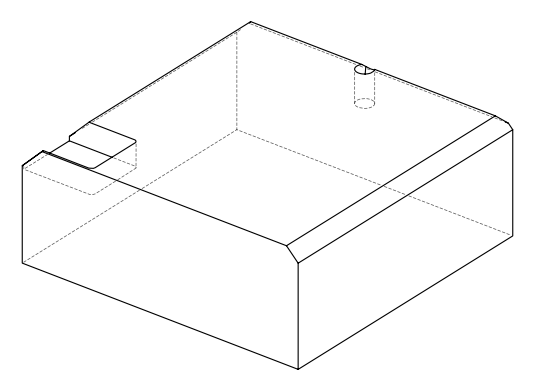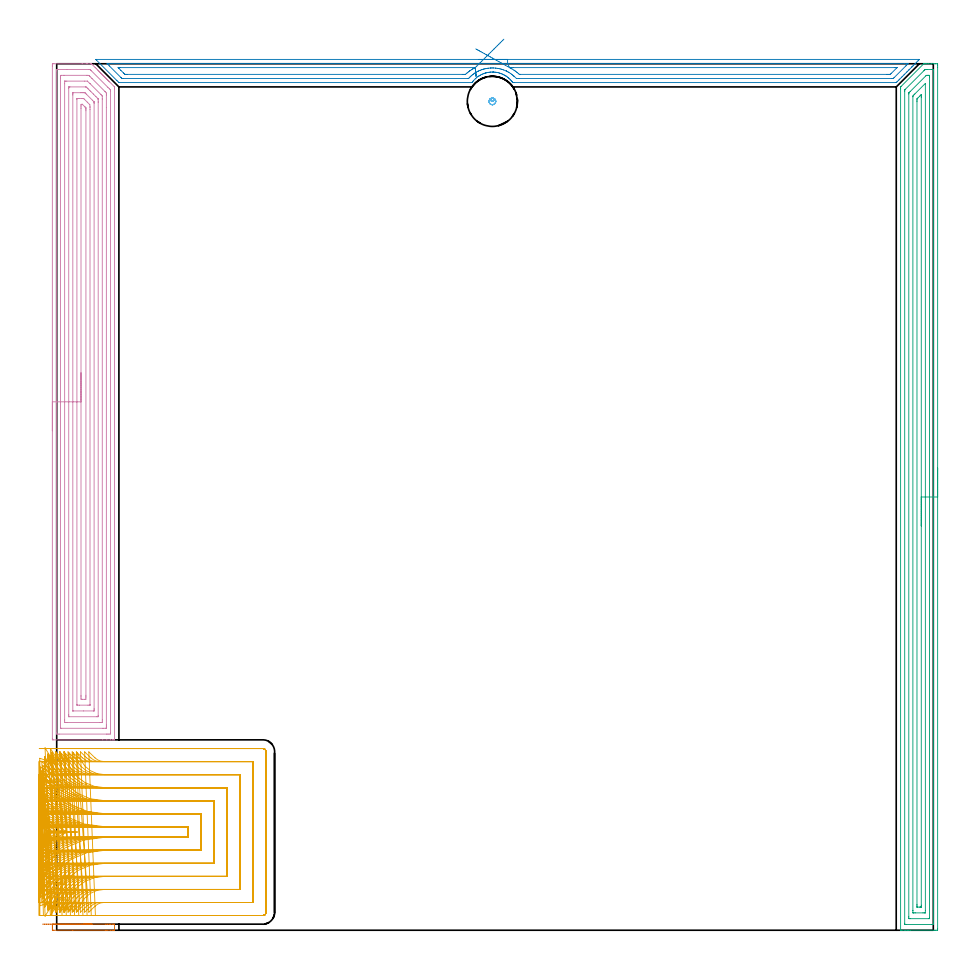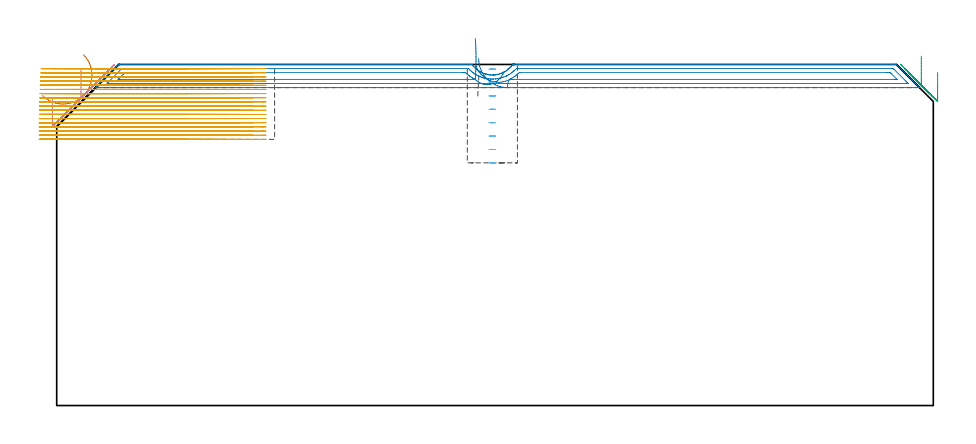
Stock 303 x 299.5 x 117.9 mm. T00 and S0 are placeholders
(PLAN: 6 operations, 2 tool changes, 89.3 min)
(1 AREA_MILL | FG_CHAMFER_SURFACE | UGT0205_001 | 0.39 min | 2343 mm3)
(2 AREA_MILL_1 | FG_CHAMFER_SURFACE_1 | UGT0205_001 | 6.95 min | 9398 mm3)
(3 AREA_MILL_2 | FG_CHAMFER_SURFACE_2 | UGT0205_001 | 12.12 min | 24244 mm3)
(4 AREA_MILL_3 | FG_CHAMFER_SURFACE_3 | UGT0205_001 | 15.19 min | 55538 mm3)
(5 MILL_SLOT | SLOT_PARTIAL_RECTANGULAR | NXT0201_008 | Follow Part, ap 1.5, ae 75% | 54.28 min | 120349 mm3)
(6 MILL_BLIND_HOLE_FROM_SOLID_MATERIAL | STEP1POCKET | UGT0201_133 | Spiral | 0.36 min | 7936 mm3)
(TOOL UGT0205_001 | Chamfer Mill 20 x 3 x 45 deg. | D20 FL50 Z2)
(TOOL NXT0201_008 | ENDMILL 6mm [2P460-0600-NA 1630] | D6 FL26 Z6)
(TOOL UGT0201_133 | Carbide End Mill 15.0 | D15 FL30 Z4)
(OP 1 AREA_MILL)
G17 G21 G94 G90
T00 M6
G54
G17 G0 G90 X-4.892 Y2.1 S1061 M3
G43 Z127.9 H0
Z107.147
G94 G1 X-4.249 Z106.558 F250.
X-3.557 Z106.027
X-2.821 Z105.558
X-2.047 Z105.155
X-1.241 Z104.821
X-0.409 Z104.559
X0.442 Z104.37
X1.307 Z104.256
X2.179 Z104.218
X3.05 Z104.256
X3.915 Z104.37
X4.767 Z104.559
X5.599 Z104.821
X6.405 Z105.155
X7.179 Z105.558
X7.915 Z106.027
X8.607 Z106.558
X9.25 Z107.147
X16.796 Z114.69
X17.37 Z115.267
X17.684 Z115.58
X18.258 Z116.154
X18.572 Z116.467
X19.199 Z117.099
X19.618 Z117.518
X19.967 Y2.093 Z117.859
X19.997 Y2.09 Z117.888
X20. Y1.942 Z117.9
Y0.155
X20.005 Y0.01 Z117.895
X19.967 Y0.008 Z117.859
X19.618 Y0. Z117.517
X19.199 Z117.099
X18.572 Z116.467
X17.37 Z115.267
X16.796 Z114.69
X5.555 Z103.452
X-0.96 Y0.001 Z96.937
X-1.18 Y0.003 Z96.717
X-1.492 Y0.008 Z96.406
X-1.494 Y0.067 Z96.403
X-1.499 Y0.604 Z96.401
X-1.5 Y1.147 Z96.4
X-1.499 Y1.496 Z96.401
X-1.494 Y2.033 Z96.403
X-1.492 Y2.092 Z96.406
X-0.96 Y2.1 Z96.937
X9.25 Z107.147
X9.839 Z107.79
X10.37 Z108.482
X10.839 Z109.218
X11.242 Z109.992
X11.576 Z110.798
X11.838 Z111.63
X12.027 Z112.482
X12.141 Z113.347
X12.179 Z114.218
X12.141 Z115.09
X12.027 Z115.955
X11.838 Z116.806
X11.576 Z117.638
X11.242 Z118.444
X10.839 Z119.218
X10.37 Z119.954
X9.839 Z120.646
X9.25 Z121.289
G0 Z127.9
M5
M2
(OP 2 AREA_MILL_1)
G17 G21 G94 G90
T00 M6
G54
G17 G0 G90 X145.85 Y301. S1061 M3
G43 Z127.9 H0
Z119.9
G94 G1 X145.888 Z119.028 F250.
X146.002 Z118.164
X146.191 Z117.312
X146.453 Z116.48
X146.787 Z115.674
X147.19 Z114.9
X147.659 Z114.164
X148.19 Z113.472
X148.779 Z112.829
X149.422 Z112.24
X150.114 Z111.708
X150.85 Z111.24
X151.624 Z110.837
X152.43 Z110.503
X153.262 Z110.241
X154.114 Z110.052
X154.978 Z109.938
X155.85 Z109.9
X297.888
X298.167 Y300.998 Z109.902
X298.183 Y300.995 Z109.904
X298.192 Y300.992 Z109.906
X298.156 Y300.956 Z109.944
X297.732 Y300.531 Z110.366
X297.238 Y300.038 Z110.862
X296.85 Y299.648 Z111.249
X296.677 Y299.477 Z111.423
X296.487 Y299.287 Z111.613
X295.967 Y298.765 Z112.132
X295.783 Y298.582 Z112.317
X295.637 Y298.437 Z112.463
X295.525 Y298.324 Z112.573
X295.485 Y298.284 Z112.614
X294.787 Y297.587 Z113.313
X294.643 Y297.441 Z113.456
X294.591 Y297.39 Z113.508
X293.936 Y296.736 Z114.164
X293.76 Y296.559 Z114.338
X293.086 Y295.886 Z115.014
X292.878 Y295.676 Z115.22
X292.236 Y295.036 Z115.864
X291.995 Y294.793 Z116.103
X291.386 Y294.186 Z116.714
X291.312 Y294.112 Z116.787
X291.112 Y293.91 Z116.986
X290.536 Y293.336 Z117.564
X290.418 Y293.217 Z117.681
X290.21 Y293.015 Z117.879
X290.196 Y293.004 Z117.889
X289.971 Y293. Z117.9
X158.085
X157.665 Z117.885
X157.536 Y293.163 Z117.732
X157.368 Y293.381 Z117.518
X157.331 Y293.426 Z117.473
X157.296 Y293.469 Z117.43
X157.191 Y293.597 Z117.3
X157.061 Y293.745 Z117.154
X156.893 Y293.919 Z116.981
X156.686 Y294.132 Z116.766
X156.297 Y294.504 Z116.392
X156.159 Y294.622 Z116.276
X155.786 Y294.912 Z115.986
X155.403 Y295.188 Z115.71
X155.33 Y295.235 Z115.663
X155.157 Y295.347 Z115.552
X155.081 Y295.394 Z115.506
X154.905 Y295.5 Z115.4
X154.572 Y295.676 Z115.222
X154.509 Y295.709 Z115.189
X154.066 Y295.916 Z114.983
X153.82 Y296.016 Z114.883
X153.616 Y296.098 Z114.799
X153.423 Y296.164 Z114.734
X153.184 Y296.246 Z114.652
X153.051 Y296.285 Z114.613
X152.723 Y296.381 Z114.514
X152.277 Y296.478 Z114.419
X151.829 Y296.556 Z114.343
X151.759 Y296.564 Z114.335
X151.383 Y296.607 Z114.29
X150.974 Y296.632 Z114.262
X150.936 Y296.633 Z114.257
X150.932 Z114.256
X150.613 Y296.639 Z114.254
X150.489 Y296.641 Z114.255
X150.038 Y296.622 Z114.272
X149.923 Y296.613 Z114.285
X149.595 Y296.583 Z114.316
X149.148 Y296.514 Z114.38
X148.63 Y296.412 Z114.486
X148.454 Y296.376 Z114.521
X148.393 Y296.359 Z114.538
X148.255 Y296.319 Z114.575
X148.023 Y296.246 Z114.65
X147.806 Y296.177 Z114.719
X147.5 Y296.065 Z114.834
X147.361 Y296.013 Z114.884
X146.994 Y295.851 Z115.048
X146.912 Y295.814 Z115.084
X146.848 Y295.783 Z115.116
X146.468 Y295.594 Z115.304
X146.294 Y295.499 Z115.399
X146.015 Y295.325 Z115.571
X145.93 Y295.273 Z115.624
X145.567 Y295.028 Z115.869
X145.047 Y294.623 Z116.277
X144.68 Y294.299 Z116.599
X144.136 Y293.733 Z117.167
X144.077 Y293.665 Z117.234
X143.911 Y293.469 Z117.427
X143.787 Y293.326 Z117.573
X143.779 Y293.316 Z117.584
X143.692 Y293.2 Z117.7
X143.547 Y293.013 Z117.88
X143.536 Y293.004 Z117.889
X143.332 Y293. Z117.9
X21.729
X21.504 Y293.004 Z117.889
X21.489 Y293.015 Z117.879
X21.369 Y293.129 Z117.768
X20.835 Y293.664 Z117.234
X13.682 Y300.819 Z110.08
X13.536 Y300.972 Z109.927
X13.514 Y300.997 Z109.902
X13.682 Y301. Z109.9
X155.85
Y299.586 Z111.314
X293.1
X293.9 Y299.585 Z111.315
X293.994 Y299.584 Z111.316
X294.304 Y299.579 Z111.321
X294.217 Y299.479 Z111.421
X293.994 Y299.247 Z111.653
X293.753 Y299.003 Z111.897
X293.516 Y298.765 Z112.135
X289.524 Y294.774 Z116.126
X289.308 Y294.565 Z116.335
X289.207 Y294.469 Z116.431
X289.144 Y294.421 Z116.479
X288.566 Y294.414 Z116.486
X159.81
X158.98 Y294.42 Z116.48
X158.909 Y294.421 Z116.479
X158.085 Y295.175 Z115.725
X158.019 Y295.235 Z115.665
X157.796 Y295.432 Z115.468
X157.573 Y295.615 Z115.285
X157.191 Y295.909 Z114.991
X156.903 Y296.117 Z114.783
X156.297 Y296.51 Z114.39
X156.005 Y296.676 Z114.224
X155.429 Y296.975 Z113.925
X155.403 Y296.987 Z113.913
X155.373 Y297. Z113.9
X154.509 Y297.357 Z113.543
X153.958 Y297.544 Z113.356
X153.615 Y297.645 Z113.255
X153.231 Y297.745 Z113.155
X152.751 Y297.853 Z113.047
X152.734 Y297.856 Z113.044
X152.721 Y297.858 Z113.042
X152.577 Y297.883 Z113.017
X151.826 Y297.984 Z112.916
X151.711 Y297.997 Z112.903
X150.932 Y298.046 Z112.854
X150.764 Y298.049 Z112.851
X150.398
X150.038 Y298.036 Z112.864
X149.89 Y298.029 Z112.871
X149.144 Y297.957 Z112.943
X149.077 Y297.949 Z112.951
X148.636 Y297.883 Z113.017
X148.25 Y297.806 Z113.094
X147.882 Y297.725 Z113.175
X147.59 Y297.652 Z113.248
X147.487 Y297.623 Z113.277
X147.356 Y297.583 Z113.317
X146.913 Y297.437 Z113.463
X146.462 Y297.27 Z113.63
X146.268 Y297.191 Z113.709
X145.828 Y297. Z113.9
X145.652 Y296.917 Z113.983
X145.618 Y296.9 Z114.
X145.567 Y296.874 Z114.026
X145.069 Y296.609 Z114.291
X144.673 Y296.37 Z114.53
X144.519 Y296.27 Z114.63
X144.294 Y296.117 Z114.783
X143.998 Y295.901 Z114.999
X143.779 Y295.734 Z115.166
X143.501 Y295.509 Z115.391
X143.188 Y295.235 Z115.665
X143.032 Y295.09 Z115.81
X142.885 Y294.946 Z115.954
X142.592 Y294.642 Z116.258
X142.391 Y294.436 Z116.464
X142.375 Y294.421 Z116.479
X142.353 Y294.419 Z116.481
X142.302 Y294.416 Z116.484
X142.199 Y294.415 Z116.485
X141.991 Y294.414 Z116.486
X23.007 Y294.415 Z116.485
X22.592 Y294.42 Z116.48
X22.545 Y294.421 Z116.479
X22.466 Y294.494 Z116.406
X22.336 Y294.618 Z116.282
X22.176 Y294.774 Z116.126
X18.185 Y298.765 Z112.135
X17.706 Y299.247 Z111.653
X17.483 Y299.479 Z111.421
X17.396 Y299.579 Z111.321
X17.706 Y299.585 Z111.315
X17.769
X155.85 Y299.586 Z111.314
X156.55 Y298.165 Z112.735
X156.606 Y298.167 Z112.733
X156.9 Y298.17 Z112.73
X157.191 Y298.171 Z112.729
X157.793 Y298.172 Z112.728
X289.524 Y298.171 Z112.729
X290.126
X290.239 Y298.169 Z112.731
X290.418 Y298.165 Z112.735
X290.449 Y298.158 Z112.742
X290.435 Y298.14 Z112.761
X290.418 Y298.118 Z112.782
X288.523 Y296.223 Z114.677
X288.416 Y296.117 Z114.783
X288.185 Y295.896 Z115.004
X288.12 Y295.835 Z115.065
X288.024 Y295.833 Z115.067
X287.735 Y295.83 Z115.07
X287.134 Y295.829 Z115.071
X286.841 Y295.828 Z115.072
X160.174 Y295.829 Z115.071
X160.024 Y295.83 Z115.07
X159.949 Y295.833 Z115.067
X159.915 Y295.835 Z115.065
X159.874 Y295.86 Z115.04
X159.58 Y296.117 Z114.783
X159.26 Y296.397 Z114.503
X158.98 Y296.623 Z114.277
X158.48 Y297. Z113.9
X158.085 Y297.269 Z113.631
X157.332 Y297.744 Z113.156
X157.191 Y297.82 Z113.08
X156.962 Y297.941 Z112.959
X156.753 Y298.053 Z112.847
X156.55 Y298.165 Z112.735
X155.849 Y298.553 Z112.389
X155.125 Y298.955 Z112.114
X154.382 Y299.366 Z111.913
X153.627 Y299.784 Z111.786
X152.865 Y300.206 Z111.735
X152.102 Y300.628 Z111.76
X151.344 Y301.048 Z111.862
X150.597 Y301.462 Z112.038
X149.866 Y301.867 Z112.288
X149.156 Y302.259 Z112.61
X148.474 Y302.637 Z113.001
X147.824 Y302.997 Z113.459
X147.212 Y303.336 Z113.98
X146.642 Y303.652 Z114.559
X146.118 Y303.942 Z115.194
X145.645 Y304.204 Z115.878
X145.225 Y304.436 Z116.607
X144.863 Y304.637 Z117.375
G0 X154.561 Y307.988 Z115.147
G1 X154.183 Y307.612 Z114.457
X153.763 Y307.195 Z113.816
X153.306 Y306.74 Z113.228
X152.814 Y306.251 Z112.699
X152.291 Y305.731 Z112.233
X151.741 Y305.185 Z111.833
X151.169 Y304.616 Z111.501
X150.578 Y304.029 Z111.242
X149.973 Y303.428 Z111.055
X149.36 Y302.818 Z110.944
X148.741 Y302.204 Z110.909
X148.123 Y301.589 Z110.95
X147.51 Y300.98 Z111.066
X146.907 Y300.38 Z111.258
X146.317 Y299.794 Z111.523
X145.746 Y299.226 Z111.859
X145.198 Y298.682 Z112.265
X144.677 Y298.164 Z112.736
X144.673 Y298.16 Z112.74
X144.488 Y298.065 Z112.835
X144.13 Y297.883 Z113.017
X143.903 Y297.761 Z113.139
X143.779 Y297.691 Z113.209
X143.348 Y297.426 Z113.474
X142.885 Y297.125 Z113.775
X142.811 Y297.073 Z113.827
X142.711 Y297. Z113.9
X142.307 Y296.688 Z114.212
X141.991 Y296.439 Z114.461
X141.816 Y296.29 Z114.61
X141.621 Y296.117 Z114.783
X141.347 Y295.87 Z115.03
X141.31 Y295.837 Z115.063
X141.242 Y295.835 Z115.065
X141.097 Y295.832 Z115.068
X140.495 Y295.829 Z115.071
X140.203
X24.257
X23.965 Y295.83 Z115.07
X23.672 Y295.834 Z115.066
X23.593 Y295.835 Z115.065
X23.543 Y295.868 Z115.032
X23.456 Y295.951 Z114.949
X23.284 Y296.117 Z114.783
X23.07 Y296.329 Z114.571
X22.176 Y297.223 Z113.677
X21.517 Y297.883 Z113.017
X21.282 Y298.121 Z112.779
X21.248 Y298.163 Z112.737
X21.249 Y298.165 Z112.735
X21.282 Y298.166 Z112.734
X21.885 Y298.171 Z112.729
X144.453
X144.673 Y298.168 Z112.732
X144.677 Y298.166 Z112.734
Y298.164 Z112.736
X144.73 Y297.576 Z113.378
X144.777 Y297.046 Z114.069
X144.819 Y296.577 Z114.804
X144.855 Y296.175 Z115.577
X144.885 Y295.84 Z116.382
X144.909 Y295.577 Z117.213
X144.926 Y295.388 Z118.065
X144.936 Y295.273 Z118.929
X144.939 Y295.233 Z119.801
X144.936 Y295.269 Z120.673
X144.926 Y295.381 Z121.538
X144.91 Y295.567 Z122.39
X144.886 Y295.827 Z123.222
X144.857 Y296.158 Z124.029
X144.821 Y296.557 Z124.804
X144.779 Y297.023 Z125.54
X144.732 Y297.55 Z126.233
X144.68 Y298.136 Z126.878
G0 Z127.9
M5
M2
(OP 3 AREA_MILL_2)
G17 G21 G94 G90
T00 M6
G54
G17 G0 G90 X304.5 Y159.75 S1061 M3
G43 Z127.9 H0
Z115.1
G94 G1 Y159.712 Z114.228 F250.
Y159.598 Z113.363
Y159.409 Z112.512
Y159.147 Z111.68
Y158.813 Z110.874
Y158.41 Z110.1
Y157.941 Z109.364
Y157.41 Z108.672
Y156.821 Z108.029
Y156.178 Z107.44
Y155.486 Z106.908
Y154.75 Z106.44
Y153.976 Z106.037
Y153.17 Z105.703
Y152.338 Z105.441
Y151.486 Z105.252
Y150.622 Z105.138
Y149.75 Z105.1
X304.499 Y0.614 Z105.101
X304.494 Y0.018 Z105.104
X304.492 Y0.007 Z105.106
X303.899 Y0.003 Z105.698
X303.286 Y0. Z106.311
X294.978 Z114.617
X294.419 Z115.178
X294.085 Z115.511
X293.527 Z116.069
X293.193 Z116.402
X292.15 Z117.45
X291.757 Y0.003 Z117.834
X291.715 Y0.006 Z117.876
X291.703 Y0.009 Z117.888
X291.7 Y0.167 Z117.9
Y290.849
X291.701 Y291.495 Z117.886
X291.837 Y291.638 Z117.761
X299.563 Y299.364 Z110.035
X299.622 Y299.425 Z109.972
X299.698 Y299.49 Z109.893
X299.769 Y299.499 Z109.822
X300.218 Y299.5 Z109.381
X300.555 Z109.045
X301.223 Z108.373
X302.448 Z107.149
X303.007 Z106.588
X303.62 Z105.976
X303.899 Y299.498 Z105.696
X304.491 Y299.493 Z105.105
X304.493 Y299.481 Z105.103
X304.499 Y298.886 Z105.101
X304.5 Y298.285 Z105.1
Y149.75
X303.086 Z106.514
Y2.321
X303.084 Y2.242 Z106.516
X303.079 Y2.084 Z106.521
X303.075 Y2.009 Z106.525
X303.056 Y2.006 Z106.544
X303.007 Y2.003 Z106.593
X302.514 Y2. Z107.086
X293.592 Z116.008
X293.193 Y2.003 Z116.407
X293.137 Y2.006 Z116.463
X293.126 Y2.009 Z116.474
X293.121 Y2.058 Z116.479
X293.117 Y2.162 Z116.483
X293.115 Y2.321 Z116.485
X293.114 Y2.4 Z116.486
X293.115 Y290.035 Z116.485
X293.116 Y290.114 Z116.484
X293.121 Y290.272 Z116.479
X293.135 Y290.473 Z116.465
X293.193 Y290.538 Z116.407
X293.347 Y290.696 Z116.253
X299.75 Y297.1 Z109.85
X300.044 Y297.387 Z109.556
X300.139 Y297.478 Z109.461
X300.33 Y297.49 Z109.27
X300.825 Y297.498 Z108.775
X302.608 Y297.5 Z106.992
X303.007 Y297.497 Z106.593
X303.063 Y297.494 Z106.537
X303.074 Y297.491 Z106.526
X303.079 Y297.442 Z106.521
X303.083 Y297.338 Z106.517
X303.086 Y297.179 Z106.514
Y297.1
Y149.75
X301.672 Z107.928
X301.671 Y4.186 Z107.929
X301.67 Y4.073 Z107.93
X301.667 Y4.019 Z107.933
X301.666 Y4.012 Z107.934
X301.646 Y4.008 Z107.954
X301.594 Y4.004 Z108.007
X301.408 Y4. Z108.192
X294.978 Z114.622
X294.792 Y4.002 Z114.808
X294.668 Y4.005 Z114.932
X294.57 Y4.01 Z115.03
X294.535 Y4.018 Z115.065
X294.534 Y4.037 Z115.066
X294.531 Y4.186 Z115.069
X294.529 Y4.635 Z115.071
Y289.063
X294.53 Y289.288 Z115.07
X294.533 Y289.399 Z115.067
X294.536 Y289.423 Z115.065
X294.546 Y289.439 Z115.054
X294.572 Y289.469 Z115.028
X294.978 Y289.878 Z114.622
X300.414 Y295.314 Z109.186
X300.578 Y295.467 Z109.022
X300.63 Y295.49 Z108.97
X300.728 Y295.495 Z108.872
X300.851 Y295.498 Z108.749
X301.037 Y295.5 Z108.563
X301.223 Z108.377
X301.408 Y295.498 Z108.192
X301.532 Y295.495 Z108.068
X301.63 Y295.49 Z107.97
X301.665 Y295.482 Z107.935
X301.666 Y295.463 Z107.934
X301.669 Y295.314 Z107.931
X301.671 Y294.865 Z107.929
X301.672 Y149.75 Z107.928
X300.257 Z109.343
Y6.865
X300.251 Y6.051 Z109.349
X300.243 Y6.01 Z109.357
X300.194 Y6.006 Z109.406
X300.086 Y6.002 Z109.514
X299.87 Y6.001 Z109.73
X299.438 Y6. Z110.162
X296.762 Z112.838
X296.317 Y6.001 Z113.283
X296.109 Y6.002 Z113.491
X296.005 Y6.006 Z113.595
X295.958 Y6.01 Z113.642
X295.95 Y6.04 Z113.65
X295.943 Y6.791 Z113.657
Y6.865
Y288.096
X295.944 Y288.17 Z113.656
X295.95 Y288.37 Z113.65
X296.071 Y288.51 Z113.529
X296.243 Y288.689 Z113.357
X296.612 Y289.063 Z112.988
X300.257 Y292.708 Z109.343
Y149.75
X298.843 Z110.757
Y8.651
X298.842 Y8.355 Z110.758
X298.838 Y8.057 Z110.762
X298.836 Y8.021 Z110.764
X298.828 Y8.01 Z110.772
X298.79 Y8.006 Z110.81
X298.709 Y8.003 Z110.891
X298.546 Y8.001 Z111.054
X298.304 Y8. Z111.296
X297.654 Y8.001 Z111.946
X297.408 Y8.004 Z112.192
X297.37 Y8.01 Z112.23
X297.364 Y8.02 Z112.236
X297.361 Y8.051 Z112.239
X297.358 Y8.651 Z112.242
X297.357 Y8.948 Z112.243
Y286.384
X297.358 Y286.68 Z112.242
X297.363 Y287.277 Z112.237
X297.364 Y287.347 Z112.236
X297.406 Y287.396 Z112.194
X297.468 Y287.464 Z112.132
X297.654 Y287.655 Z111.946
X298.358 Y288.359 Z111.242
X298.546 Y288.544 Z111.054
X298.81 Y288.799 Z110.79
X298.838 Y288.806 Z110.762
X298.84 Y288.793 Z110.76
X298.841 Y288.767 Z110.759
X298.843 Y288.17 Z110.757
Y287.873
Y149.75
Y148.878 Z110.795
Y148.013 Z110.909
Y147.162 Z111.098
Y146.33 Z111.36
Y145.524 Z111.694
Y144.75 Z112.097
Y144.014 Z112.565
Y143.322 Z113.096
Y142.679 Z113.686
Y142.09 Z114.329
Y141.558 Z115.021
Y141.09 Z115.757
Y140.687 Z116.531
Y140.353 Z117.337
Y140.091 Z118.169
Y139.902 Z119.02
Y139.788 Z119.885
Y139.75 Z120.757
G0 Z127.9
M5
M2
(OP 4 AREA_MILL_3)
G17 G21 G94 G90
T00 M6
G54
G17 G0 G90 X-1.5 Y172.65 S1061 M3
G43 Z127.9 H0
Z106.4
G94 G1 Y172.688 Z105.528 F250.
Y172.802 Z104.664
Y172.991 Z103.812
Y173.253 Z102.98
Y173.587 Z102.174
Y173.99 Z101.4
Y174.459 Z100.664
Y174.99 Z99.972
Y175.579 Z99.329
Y176.222 Z98.74
Y176.914 Z98.208
Y177.65 Z97.74
Y178.424 Z97.337
Y179.23 Z97.003
Y180.062 Z96.741
Y180.914 Z96.552
Y181.778 Z96.438
Y182.65 Z96.4
Y298.523
X-1.499 Y298.873 Z96.401
X-1.494 Y299.411 Z96.404
X-1.492 Y299.492 Z96.406
X-0.96 Y299.5 Z96.938
X8.806 Z106.701
X10.224 Z108.12
X10.582 Z108.477
X11.867 Z109.765
X11.913 Y299.499 Z109.811
X11.993 Y299.497 Z109.889
X12.028 Y299.469 Z109.926
X12.273 Y299.227 Z110.172
X13.308 Y298.192 Z111.208
X13.689 Y297.813 Z111.585
X14.178 Y297.322 Z112.078
X14.416 Y297.085 Z112.314
X14.577 Y296.926 Z112.472
X14.735 Y296.766 Z112.633
X14.863 Y296.638 Z112.761
X15.021 Y296.482 Z112.916
X15.176 Y296.325 Z113.073
X15.31 Y296.191 Z113.208
X15.465 Y296.038 Z113.36
X15.617 Y295.885 Z113.514
X15.757 Y295.744 Z113.655
X15.908 Y295.594 Z113.804
X16.057 Y295.444 Z113.955
X16.205 Y295.297 Z114.102
X16.352 Y295.15 Z114.248
X16.498 Y295.003 Z114.396
X16.652 Y294.85 Z114.549
X16.796 Y294.706 Z114.692
X16.939 Y294.562 Z114.837
X17.099 Y294.403 Z114.996
X17.24 Y294.262 Z115.136
X17.38 Y294.121 Z115.278
X17.546 Y293.956 Z115.443
X17.684 Y293.818 Z115.58
X17.821 Y293.68 Z115.718
X17.993 Y293.509 Z115.89
X18.128 Y293.374 Z116.024
X18.262 Y293.24 Z116.159
X19.904 Y291.598 Z117.8
X19.918 Y291.582 Z117.814
X19.998 Y291.495 Z117.887
X20. Y290.826 Z117.9
Y65.977
X20.004 Y65.81 Z117.895
X19.963 Y65.808 Z117.854
X19.564 Y65.8 Z117.463
X19.289 Z117.188
X18.572 Z116.467
X17.326 Z115.223
X15.908 Z113.804
X-1.225 Y65.801 Z96.672
X-1.492 Y65.81 Z96.406
X-1.499 Y66.077 Z96.399
Y66.1
X-1.5 Y182.65 Z96.4
X-0.086 Z97.814
X-0.085 Y297.098 Z97.815
X-0.072 Y297.49 Z97.828
X0.405 Y297.498 Z98.305
X3.614 Y297.5 Z101.514
X11.058 Y297.499 Z108.958
X11.469 Y297.493 Z109.369
X11.527 Y297.49 Z109.427
X11.589 Y297.449 Z109.489
X11.715 Y297.33 Z109.615
X11.965 Y297.085 Z109.865
X17.684 Y291.366 Z115.584
X18.221 Y290.826 Z116.121
X18.572 Y290.466 Z116.472
X18.585 Y289.932 Z116.485
X18.586 Y289.919 Z116.486
X18.585 Y68.202 Z116.485
X18.572 Y67.81 Z116.472
X18.095 Y67.802 Z115.995
X17.684 Y67.8 Z115.584
X17.209 Z115.109
X0.816 Z98.716
X0.339 Y67.802 Z98.239
X-0.072 Y67.81 Z97.828
X-0.085 Y68.215 Z97.815
X-0.086 Y68.229 Z97.814
Y182.65
X1.328 Z99.228
X1.329 Y294.403 Z99.229
X1.33 Y294.779 Z99.23
X1.333 Y295.297 Z99.233
X1.335 Y295.476 Z99.235
X1.509 Y295.492 Z99.409
X1.704 Y295.496 Z99.604
X2.39 Y295.5 Z100.29
X2.591 Z100.491
X10.381 Y295.499 Z108.281
X10.582 Y295.496 Z108.482
X10.783 Y295.49 Z108.683
X11.121 Y295.468 Z109.021
X11.301 Y295.297 Z109.201
X11.469 Y295.13 Z109.369
X12.198 Y294.403 Z110.098
X16.667 Y289.932 Z114.567
X16.796 Y289.799 Z114.696
X17.164 Y289.411 Z115.064
X17.168 Y289.038 Z115.068
X17.17 Y288.662 Z115.07
X17.171 Y284.386 Z115.071
Y70.897
X17.17 Y70.521 Z115.07
X17.167 Y70.003 Z115.067
X17.164 Y69.824 Z115.064
X16.991 Y69.808 Z114.891
X16.796 Y69.804 Z114.696
X16.11 Y69.8 Z114.01
X15.908 Z113.808
X1.704 Y69.801 Z99.604
X1.502 Y69.805 Z99.402
X1.368 Y69.81 Z99.268
X1.335 Y69.815 Z99.235
X1.333 Y69.833 Z99.233
X1.331 Y69.878 Z99.231
X1.329 Y70.003 Z99.229
X1.328 Y182.65 Z99.228
X2.743 Z100.643
Y292.614
X2.745 Y293.354 Z100.645
X2.748 Y293.461 Z100.648
X2.749 Y293.485 Z100.649
X2.766 Y293.49 Z100.666
X2.82 Y293.494 Z100.72
X3.04 Y293.498 Z100.94
X3.479 Y293.5 Z101.379
X9.694 Z107.594
X10.582 Y293.498 Z108.482
X10.593 Y293.497 Z108.493
X11.469 Y292.678 Z109.369
X11.536 Y292.614 Z109.436
X15.206 Y288.944 Z113.106
X15.396 Y288.749 Z113.296
X15.75 Y288.384 Z113.65
X15.754 Y288.3 Z113.654
X15.755 Y288.144 Z113.655
X15.757 Y287.403 Z113.657
Y287.25
Y72.686
X15.755 Y71.946 Z113.655
X15.752 Y71.839 Z113.652
X15.751 Y71.815 Z113.651
X15.734 Y71.81 Z113.634
X15.68 Y71.806 Z113.58
X15.46 Y71.802 Z113.36
X15.021 Y71.8 Z112.921
X3.479 Z101.379
X3.037 Y71.802 Z100.937
X2.82 Y71.805 Z100.72
X2.767 Y71.809 Z100.667
X2.749 Y71.813 Z100.649
X2.748 Y71.83 Z100.648
X2.746 Y71.902 Z100.646
X2.743 Y72.533 Z100.643
Y72.686
Y182.65
X4.157 Z102.057
Y291.038
X4.159 Y291.25 Z102.059
X4.162 Y291.391 Z102.062
X4.165 Y291.49 Z102.065
X4.2 Y291.492 Z102.1
X4.367 Y291.497 Z102.267
X4.586 Y291.5 Z102.486
X9.914 Y291.499 Z107.814
X10.08 Y291.494 Z107.98
X10.162 Y291.49 Z108.062
X10.313 Y291.353 Z108.213
X10.582 Y291.104 Z108.482
X10.871 Y290.826 Z108.771
X11.469 Y290.232 Z109.369
X11.77 Y289.932 Z109.67
X12.664 Y289.038 Z110.564
X13.557 Y288.144 Z111.457
X14.133 Y287.565 Z112.033
X14.288 Y287.404 Z112.188
X14.326 Y287.364 Z112.226
X14.336 Y287.319 Z112.236
X14.338 Y287.25 Z112.238
X14.341 Y287.04 Z112.241
X14.343 Y286.356 Z112.243
Y286.145
Y74.262
X14.341 Y74.05 Z112.241
X14.338 Y73.909 Z112.238
X14.335 Y73.81 Z112.235
X14.3 Y73.808 Z112.2
X14.133 Y73.803 Z112.033
X13.913 Y73.8 Z111.813
X4.272 Y73.801 Z102.172
X4.213 Y73.803 Z102.113
X4.181 Y73.806 Z102.081
X4.168 Y73.809 Z102.068
X4.164 Y73.84 Z102.064
X4.159 Y74.262 Z102.059
X4.158 Y74.474 Z102.058
X4.157 Y182.65 Z102.057
X5.571 Z103.471
Y288.72
X5.572 Y289.038 Z103.472
X5.575 Y289.326 Z103.475
X5.578 Y289.468 Z103.478
X5.584 Y289.49 Z103.484
X5.619 Y289.494 Z103.519
X5.686 Y289.498 Z103.586
X8.348 Y289.5 Z106.248
X8.806 Y289.499 Z106.706
X9.238 Y289.498 Z107.138
X9.694 Y289.49 Z107.594
X9.755 Y289.477 Z107.655
X9.819 Y289.419 Z107.719
X9.95 Y289.294 Z107.85
X10.213 Y289.038 Z108.113
X12.357 Y286.894 Z110.257
X12.888 Y286.356 Z110.788
X12.922 Y286.315 Z110.822
X12.924 Y286.284 Z110.824
X12.927 Y286.212 Z110.827
X12.928 Y286.069 Z110.828
X12.929 Y285.781 Z110.829
Y76.58
X12.928 Y76.262 Z110.828
X12.925 Y75.974 Z110.825
X12.922 Y75.832 Z110.822
X12.916 Y75.81 Z110.816
X12.881 Y75.806 Z110.781
X12.814 Y75.802 Z110.714
X9.264 Y75.8 Z107.164
X5.712 Y75.802 Z103.612
X5.588 Y75.808 Z103.488
X5.578 Y75.81 Z103.478
X5.576 Y75.822 Z103.476
X5.573 Y75.861 Z103.473
X5.572 Y75.943 Z103.472
X5.571 Y182.65 Z103.471
X6.985 Z104.885
Y287.296
X6.986 Y287.341 Z104.886
X6.989 Y287.432 Z104.889
X6.992 Y287.486 Z104.892
X7.001 Y287.49 Z104.901
X7.03 Y287.493 Z104.93
X7.671 Y287.5 Z105.571
X8.806 Y287.498 Z106.706
X9.054 Y287.494 Z106.954
X9.219 Y287.49 Z107.119
X9.315 Y287.475 Z107.215
X9.362 Y287.431 Z107.262
X9.551 Y287.25 Z107.451
X10.582 Y286.221 Z108.482
X11.335 Y285.462 Z109.235
X11.469 Y285.321 Z109.369
X11.511 Y284.568 Z109.411
X11.513 Y284.525 Z109.413
X11.515 Y283.674 Z109.415
X11.514 Y78.004 Z109.414
Y77.959
X11.511 Y77.868 Z109.411
X11.508 Y77.814 Z109.408
X11.498 Y77.81 Z109.398
X11.469 Y77.807 Z109.369
X10.829 Y77.8 Z108.729
X7.918 Z105.818
X7.276 Y77.802 Z105.176
X7.03 Y77.808 Z104.93
X7.001 Y77.81 Z104.901
X6.992 Y77.914 Z104.892
X6.987 Y78.004 Z104.887
X6.986 Y78.05 Z104.886
X6.985 Y182.65 Z104.885
X8.4 Z106.3
Y284.084
Y284.568
X8.402 Y284.975 Z106.302
X8.407 Y285.462 Z106.307
X8.772 Y285.496 Z106.672
X8.806 Y285.495 Z106.706
X8.841 Y285.49 Z106.741
X8.881 Y285.462 Z106.781
X9.694 Y284.659 Z107.594
X9.785 Y284.568 Z107.685
X9.877 Y284.473 Z107.777
X10.062 Y284.279 Z107.962
X10.094 Y284.231 Z107.994
X10.096 Y284.209 Z107.996
X10.099 Y284.161 Z107.999
X10.1 Y283.674 Z108.
Y283.265
Y81.216
X10.099 Y80.732 Z107.999
X10.098 Y80.325 Z107.998
X10.093 Y79.838 Z107.993
X9.729 Y79.802 Z107.629
X9.694 Y79.801 Z107.594
X8.842 Z106.742
X8.806 Y79.804 Z106.706
X8.407 Y79.838 Z106.307
X8.403 Y80.244 Z106.303
X8.401 Y80.732 Z106.301
X8.4 Y81.141 Z106.3
Y182.65
Y183.522 Z106.338
Y184.387 Z106.451
Y185.238 Z106.64
Y186.07 Z106.903
Y186.876 Z107.236
Y187.65 Z107.639
Y188.386 Z108.108
Y189.078 Z108.639
Y189.721 Z109.228
Y190.31 Z109.872
Y190.842 Z110.564
Y191.31 Z111.3
Y191.713 Z112.073
Y192.047 Z112.879
Y192.309 Z113.711
Y192.498 Z114.563
Y192.612 Z115.428
Y192.65 Z116.3
G0 Z127.9
M5
M2
(OP 5 MILL_SLOT)
G17 G21 G94 G90
T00 M6
G54
G17 G0 G90 X-5.365 Y28.085 S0 M3
G43 Z127.9 H1
Z116.461
G94 G1 X-3. Y29.931 F250.
G2 X3.739 Y33.951 R31.5 F500.
G1 X7.197
X3.739
G2 X-3. Y37.973 R31.5
G1 X-5.364 Y39.82 F250.
X-5.089 Y21.743
X-3. Y23.897
G2 X16.382 Y32.1 R27. F500.
G1 X45.3
Y35.8
X16.388
G2 X-3. Y44.009 R27.
G1 X-5.088 Y46.163 F250.
X-4.524 Y13.942
X-3. Y16.527
G2 X16.382 Y27.6 R22.5 F500.
G1 X49.8
Y40.3
X16.388
G2 X-3. Y51.382 R22.5
G1 X-4.522 Y53.967 F250.
X-1.82 Y6.399 F500.
X-1.117 Y9.316 F250.
G2 X16.382 Y23.1 R18. F500.
G1 X54.3
Y44.8
X16.388
G2 X-1.112 Y58.587 R18.
G1 X-1.814 Y61.504 F250.
X2.6 Y6.235 F500.
X3.489 Y9.1 F250.
G2 X16.382 Y18.6 R13.5 F500.
G1 X58.8
Y49.3
X16.388
G2 X3.494 Y58.801 R13.5
G1 X2.605 Y61.666 F250.
X6.987 Y6.413 F500.
X8.32 Y9.1 F250.
G2 X16.382 Y14.1 R9. F500.
G1 X63.3
Y53.8
X16.388
G2 X8.325 Y58.8 R9.
G1 X6.992 Y61.488 F250.
X11.094 Y6.233 F500.
X13.244 Y8.325 F250.
G2 X16.382 Y9.6 R4.5 F500.
G1 X67.8
Y58.3
X16.388
G2 X13.253 Y59.571 R4.5
G1 X11.101 Y61.661 F250.
X13.382 Y5.1 F500.
X16.382 F250.
X71.3 F500.
G3 X72.3 Y6.1 R1.
G1 Y61.8
G3 X71.3 Y62.8 R1.
G1 X16.388
X13.388 F250.
G0 Z127.9
X-5.465 Y29.278
Z115.022
G1 X-3. Y30.987
G2 X2.302 Y33.95 R31.5 F500.
G1 X5.76
X2.302
G2 X-3. Y36.914 R31.5
G1 X-5.465 Y38.623 F250.
X-5.241 Y23.277
X-3. Y25.271
G2 X14.947 Y32.1 R27. F500.
G1 X45.3
Y35.8
X14.949
G2 X-3. Y42.63 R27.
G1 X-5.241 Y44.624 F250.
X-4.809 Y16.277
X-3. Y18.67
G2 X14.947 Y27.6 R22.5 F500.
G1 X49.8
Y40.3
X14.949
G2 X-3. Y49.232 R22.5
G1 X-4.809 Y51.625 F250.
X-3.166 Y7.317
X-2.317 Y10.194
G2 X14.947 Y23.1 R18. F500.
G1 X54.3
Y44.8
X14.949
G2 X-2.316 Y57.708 R18.
G1 X-3.165 Y60.585 F250.
X1.165 Y6.235 F500.
X2.054 Y9.1 F250.
G2 X14.947 Y18.6 R13.5 F500.
G1 X58.8
Y49.3
X14.949
G2 X2.055 Y58.801 R13.5
G1 X1.166 Y61.666 F250.
X5.552 Y6.413 F500.
X6.885 Y9.1 F250.
G2 X14.947 Y14.1 R9. F500.
G1 X63.3
Y53.8
X14.949
G2 X6.886 Y58.8 R9.
G1 X5.553 Y61.488 F250.
X9.661 Y6.24 F500.
X11.814 Y8.33 F250.
G2 X14.947 Y9.6 R4.5 F500.
G1 X67.8
Y58.3
X14.949
G2 X11.815 Y59.571 R4.5
G1 X9.662 Y61.66 F250.
X11.947 Y5.1 F500.
X14.947 F250.
X71.3 F500.
G3 X72.3 Y6.1 R1.
G1 Y61.8
G3 X71.3 Y62.8 R1.
G1 X14.949
X11.949 F250.
G0 Z127.9
X-5.555 Y30.355
Z113.583
G1 X-3. Y31.928
G2 X0.863 Y33.95 R31.5 F500.
G1 X4.321
X0.863
G2 X-3. Y35.973 R31.5
G1 X-5.555 Y37.546 F250.
X-5.374 Y24.631
X-3. Y26.465
G2 X13.508 Y32.1 R27. F500.
G1 X45.3
Y35.8
X13.51
G2 X-3. Y41.436 R27.
G1 X-5.374 Y43.27 F250.
X-5.038 Y18.187
X-3. Y20.388
G2 X13.508 Y27.6 R22.5 F500.
G1 X49.8
Y40.3
X13.51
G2 X-3. Y47.513 R22.5
G1 X-5.038 Y49.715 F250.
X-4.196 Y9.523
X-3. Y12.275
G2 X13.508 Y23.1 R18. F500.
G1 X54.3
Y44.8
X13.51
G2 X-3. Y55.629 R18.
G1 X-4.195 Y58.38 F250.
X-0.274 Y6.235 F500.
X0.614 Y9.1 F250.
G2 X13.508 Y18.6 R13.5 F500.
G1 X58.8
Y49.3
X13.51
G2 X0.616 Y58.801 R13.5
G1 X-0.273 Y61.666 F250.
X4.113 Y6.413 F500.
X5.446 Y9.1 F250.
G2 X13.508 Y14.1 R9. F500.
G1 X63.3
Y53.8
X13.51
G2 X5.447 Y58.8 R9.
G1 X4.114 Y61.488 F250.
X8.221 Y6.24 F500.
X10.374 Y8.329 F250.
G2 X13.508 Y9.6 R4.5 F500.
G1 X67.8
Y58.3
X13.51
G2 X10.376 Y59.571 R4.5
G1 X8.223 Y61.66 F250.
X10.508 Y5.1 F500.
X13.508 F250.
X71.3 F500.
G3 X72.3 Y6.1 R1.
G1 Y61.8
G3 X71.3 Y62.8 R1.
G1 X13.51
X10.51 F250.
G0 Z127.9
X-5.634 Y31.326
Z112.144
G1 X-3. Y32.761
G2 X-0.576 Y33.95 R31.5 F500.
G1 X2.882
X-0.576
G2 X-3. Y35.139 R31.5
G1 X-5.634 Y36.574 F250.
X-5.489 Y25.829
X-3. Y27.503
G2 X12.07 Y32.1 R27. F500.
G1 X45.3
Y35.8
X12.071
G2 X-3. Y40.397 R27.
G1 X-5.489 Y42.072 F250.
X-5.228 Y19.799
X-3. Y21.808
G2 X12.07 Y27.6 R22.5 F500.
G1 X49.8
Y40.3
X12.071
G2 X-3. Y46.093 R22.5
G1 X-5.228 Y48.102 F250.
X-4.641 Y12.432
X-3. Y14.944
G2 X12.07 Y23.1 R18. F500.
G1 X54.3
Y44.8
X12.071
G2 X-3. Y52.958 R18.
G1 X-4.64 Y55.469 F250.
X-1.703 Y6.348 F500.
X-0.791 Y9.206 F250.
G2 X12.07 Y18.6 R13.5 F500.
G1 X58.8
Y49.3
X12.071
G2 X-0.79 Y58.695 R13.5
G1 X-1.702 Y61.553 F250.
X2.674 Y6.413 F500.
X4.008 Y9.1 F250.
G2 X12.07 Y14.1 R9. F500.
G1 X63.3
Y53.8
X12.071
G2 X4.008 Y58.801 R9.
G1 X2.675 Y61.488 F250.
X6.782 Y6.238 F500.
X8.934 Y8.328 F250.
G2 X12.07 Y9.6 R4.5 F500.
G1 X67.8
Y58.3
X12.071
G2 X8.937 Y59.571 R4.5
G1 X6.784 Y61.66 F250.
X9.07 Y5.1 F500.
X12.07 F250.
X71.3 F500.
G3 X72.3 Y6.1 R1.
G1 Y61.8
G3 X71.3 Y62.8 R1.
G1 X12.071
X9.071 F250.
G0 Z127.9
X-5.705 Y32.2
Z110.705
G1 X-3. Y33.498
G2 X-2.015 Y33.95 R31.5 F500.
G1 X1.443
X-2.015
G2 X-3. Y34.402 R31.5
G1 X-5.705 Y35.701 F250.
X-5.59 Y26.893
X-3. Y28.407
G2 X10.63 Y32.1 R27. F500.
G1 X45.3
Y35.8
X10.632
G2 X-3. Y39.494 R27.
G1 X-5.59 Y41.008 F250.
X-5.387 Y21.184
X-3. Y23.002
G2 X10.63 Y27.6 R22.5 F500.
G1 X49.8
Y40.3
X10.632
G2 X-3. Y44.9 R22.5
G1 X-5.387 Y46.717 F250.
X-4.959 Y14.585
X-3. Y16.857
G2 X10.63 Y23.1 R18. F500.
G1 X54.3
Y44.8
X10.632
G2 X-3. Y51.045 R18.
G1 X-4.959 Y53.317 F250.
X-3.06 Y7.058 F500.
X-2.001 Y9.865 F250.
G2 X10.63 Y18.6 R13.5 F500.
G1 X58.8
Y49.3
X10.632
G2 X-2. Y58.037 R13.5
G1 X-3.059 Y60.844 F250.
X1.234 Y6.413 F500.
X2.568 Y9.1 F250.
G2 X10.63 Y14.1 R9. F500.
G1 X63.3
Y53.8
X10.632
G2 X2.569 Y58.801 R9.
G1 X1.236 Y61.488 F250.
X5.343 Y6.238 F500.
X7.495 Y8.328 F250.
G2 X10.63 Y9.6 R4.5 F500.
G1 X67.8
Y58.3
X10.632
G2 X7.498 Y59.571 R4.5
G1 X5.345 Y61.66 F250.
X7.63 Y5.1 F500.
X10.63 F250.
X71.3 F500.
G3 X72.3 Y6.1 R1.
G1 Y61.8
G3 X71.3 Y62.8 R1.
G1 X10.632
X7.632 F250.
G0 Z127.9
X-5.677 Y27.836
Z109.267
G1 X-3. Y29.191
G2 X0.479 Y30.656 R27. F500.
G1 X0.004 Y33.95
X0.479 Y30.656
G2 X9.191 Y32.1 R27.
G1 X45.3
Y35.8
X9.192
G2 X-3. Y38.71 R27.
G1 X-5.677 Y40.064 F250.
X-5.521 Y22.385
X-3. Y24.011
G2 X9.191 Y27.6 R22.5 F500.
G1 X49.8
Y40.3
X9.192
G2 X-3. Y43.89 R22.5
G1 X-5.521 Y45.515 F250.
X-5.207 Y16.311
X-3. Y18.343
G2 X9.191 Y23.1 R18. F500.
G1 X54.3
Y44.8
X9.192
G2 X-3. Y49.558 R18.
G1 X-5.207 Y51.59 F250.
X-4.211 Y8.51
X-2.858 Y11.188
G2 X9.191 Y18.6 R13.5 F500.
G1 X58.8
Y49.3
X9.192
G2 X-2.858 Y56.714 R13.5
G1 X-4.21 Y59.391 F250.
X-0.204 Y6.413 F500.
X1.129 Y9.1 F250.
G2 X9.191 Y14.1 R9. F500.
G1 X63.3
Y53.8
X9.192
G2 X1.13 Y58.801 R9.
G1 X-0.203 Y61.488 F250.
X3.903 Y6.232 F500.
X6.052 Y8.324 F250.
G2 X9.191 Y9.6 R4.5 F500.
G1 X67.8
Y58.3
X9.192
G2 X6.058 Y59.571 R4.5
G1 X3.906 Y61.66 F250.
X6.191 Y5.1 F500.
X9.191 F250.
X71.3 F500.
G3 X72.3 Y6.1 R1.
G1 Y61.8
G3 X71.3 Y62.8 R1.
G1 X9.192
X6.192 F250.
G0 Z127.9
X-5.752 Y28.672
Z107.828
G1 X-3. Y29.866
G2 X7.753 Y32.1 R27. F500.
G1 X45.3
Y35.8
X7.754
G2 X-3. Y38.034 R27.
G1 X-5.752 Y39.229 F250.
X-5.635 Y23.43
X-3. Y24.864
G2 X7.753 Y27.6 R22.5 F500.
G1 X49.8
Y40.3
X7.754
G2 X-3. Y43.036 R22.5
G1 X-5.635 Y44.47 F250.
X-5.406 Y17.743
X-3. Y19.535
G2 X7.753 Y23.1 R18. F500.
G1 X54.3
Y44.8
X7.754
G2 X-3. Y48.365 R18.
G1 X-5.406 Y50.158 F250.
X-4.814 Y10.873
X-3. Y13.262
G2 X7.753 Y18.6 R13.5 F500.
G1 X58.8
Y49.3
X7.754
G2 X-3. Y54.638 R13.5
G1 X-4.814 Y57.028 F250.
X-1.64 Y6.43 F500.
X-0.302 Y9.115 F250.
G2 X7.753 Y14.1 R9. F500.
G1 X63.3
Y53.8
X7.754
G2 X-0.301 Y58.786 R9.
G1 X-1.64 Y61.471 F250.
X2.466 Y6.239 F500.
X4.618 Y8.329 F250.
G2 X7.753 Y9.6 R4.5 F500.
G1 X67.8
Y58.3
X7.754
G2 X4.619 Y59.571 R4.5
G1 X2.467 Y61.66 F250.
X4.753 Y5.1 F500.
X7.753 F250.
X71.3 F500.
G3 X72.3 Y6.1 R1.
G1 Y61.8
G3 X71.3 Y62.8 R1.
G1 X7.754
X4.754 F250.
G0 Z127.9
X-5.816 Y29.408
Z106.389
G1 X-3. Y30.443
G2 X6.314 Y32.1 R27. F500.
G1 X45.3
Y35.8
X6.314
G2 X-3. Y37.457 R27.
G1 X-5.816 Y38.492 F250.
X-5.731 Y24.34
X-3. Y25.582
G2 X6.314 Y27.6 R22.5 F500.
G1 X49.8
Y40.3
X6.314
G2 X-3. Y42.318 R22.5
G1 X-5.731 Y43.56 F250.
X-5.567 Y18.951
X-3. Y20.503
G2 X6.314 Y23.1 R18. F500.
G1 X54.3
Y44.8
X6.314
G2 X-3. Y47.397 R18.
G1 X-5.567 Y48.95 F250.
X-5.172 Y12.803
X-3. Y14.873
G2 X6.314 Y18.6 R13.5 F500.
G1 X58.8
Y49.3
X6.314
G2 X-3. Y53.028 R13.5
G1 X-5.172 Y55.098 F250.
X-3. Y6.904 F500.
X-1.527 Y9.518 F250.
G2 X6.314 Y14.1 R9. F500.
G1 X63.3
Y53.8
X6.314
G2 X-1.527 Y58.383 R9.
G1 X-3. Y60.997 F250.
X1.026 Y6.237 F500.
X3.178 Y8.328 F250.
G2 X6.314 Y9.6 R4.5 F500.
G1 X67.8
Y58.3
X6.314
G2 X3.179 Y59.572 R4.5
G1 X1.027 Y61.662 F250.
X3.314 Y5.1 F500.
X6.314 F250.
X71.3 F500.
G3 X72.3 Y6.1 R1.
G1 Y61.8
G3 X71.3 Y62.8 R1.
G1 X6.314
X3.314 F250.
G0 Z127.9
X-5.87 Y30.058
Z104.95
G1 X-3. Y30.931
G2 X4.857 Y32.1 R27. F500.
G1 X45.3
Y35.8
X4.861
G2 X-3. Y36.97 R27.
G1 X-5.87 Y37.843 F250.
X-5.811 Y25.136
X-3. Y26.183
G2 X4.857 Y27.6 R22.5 F500.
G1 X49.8
Y40.3
X4.861
G2 X-3. Y41.718 R22.5
G1 X-5.811 Y42.766 F250.
X-5.699 Y19.985
X-3. Y21.294
G2 X4.857 Y23.1 R18. F500.
G1 X54.3
Y44.8
X4.861
G2 X-3. Y46.607 R18.
G1 X-5.699 Y47.917 F250.
X-5.44 Y14.332
X-3. Y16.078
G2 X4.857 Y18.6 R13.5 F500.
G1 X58.8
Y49.3
X4.861
G2 X-3. Y51.825 R13.5
G1 X-5.439 Y53.571 F250.
X-4.219 Y7.861
X-2.483 Y10.307
G2 X4.857 Y14.1 R9. F500.
G1 X63.3
Y53.8
X4.861
G2 X-2.479 Y57.592 R9.
G1 X-4.215 Y60.038 F250.
X-0.444 Y6.169 F500.
X1.68 Y8.287 F250.
G2 X4.857 Y9.6 R4.5 F500.
G1 X67.8
Y58.3
X4.861
G2 X1.682 Y59.615 R4.5
G1 X-0.442 Y61.734 F250.
X1.857 Y5.1 F500.
X4.857 F250.
X71.3 F500.
G3 X72.3 Y6.1 R1.
G1 Y61.8
G3 X71.3 Y62.8 R1.
G1 X4.861
X1.861 F250.
G0 Z127.9
X-5.919 Y30.677
Z103.511
G1 X-3. Y31.37
G2 X3.235 Y32.1 R27. F500.
G1 X45.3
Y35.8
X3.231
G2 X-3. Y36.529 R27.
G1 X-5.919 Y37.221 F250.
X-5.883 Y25.887
X-3. Y26.719
G2 X3.235 Y27.6 R22.5 F500.
G1 X49.8
Y40.3
X3.231
G2 X-3. Y41.18 R22.5
G1 X-5.883 Y42.011 F250.
X-5.814 Y20.946
X-3. Y21.986
G2 X3.235 Y23.1 R18. F500.
G1 X54.3
Y44.8
X3.231
G2 X-3. Y45.913 R18.
G1 X-5.815 Y46.952 F250.
X-5.661 Y15.688
X-3. Y17.074
G2 X3.235 Y18.6 R13.5 F500.
G1 X58.8
Y49.3
X3.231
G2 X-3. Y50.824 R13.5
G1 X-5.661 Y52.209 F250.
X-5.163 Y9.512
X-3. Y11.59
G2 X3.235 Y14.1 R9. F500.
G1 X63.3
Y53.8
X3.231
G2 X-3. Y56.306 R9.
G1 X-5.165 Y58.383 F250.
X-2.173 Y5.131 F500.
X-0.495 Y7.617 F250.
G2 X3.235 Y9.6 R4.5 F500.
G1 X67.8
Y58.3
X3.231
G2 X-0.502 Y60.288 R4.5
G1 X-2.177 Y62.777 F250.
X0.235 Y5.1 F500.
X3.235 F250.
X71.3 F500.
G3 X72.3 Y6.1 R1.
G1 Y61.8
G3 X71.3 Y62.8 R1.
G1 X3.231
X0.231 F250.
G0 Z127.9
X-5.96 Y31.253
Z102.072
G1 X-3. Y31.741
G2 X1.389 Y32.1 R27. F500.
G1 X45.3
Y35.8
X1.378
G2 X-3. Y36.157 R27.
G1 X-5.96 Y36.644 F250.
X-5.942 Y26.583
X-3. Y27.168
G2 X1.389 Y27.6 R22.5 F500.
G1 X49.8
Y40.3
X1.378
G2 X-3. Y40.73 R22.5
G1 X-5.943 Y41.314 F250.
X-5.909 Y21.825
X-3. Y22.557
G2 X1.389 Y23.1 R18. F500.
G1 X54.3
Y44.8
X1.378
G2 X-3. Y45.34 R18.
G1 X-5.91 Y46.07 F250.
X-5.837 Y16.891
X-3. Y17.867
G2 X1.389 Y18.6 R13.5 F500.
G1 X58.8
Y49.3
X1.378
G2 X-3. Y50.03 R13.5
G1 X-5.838 Y51.002 F250.
X-5.619 Y11.494
X-3. Y12.957
G2 X1.389 Y14.1 R9. F500.
G1 X63.3
Y53.8
X1.378
G2 X-3. Y54.937 R9.
G1 X-5.621 Y56.396 F250.
X-4.013 Y4.845
X-2.469 Y7.417
G2 X1.389 Y9.6 R4.5 F500.
G1 X67.8
Y58.3
X1.378
G2 X-2.481 Y60.485 R4.5
G1 X-4.024 Y63.057 F250.
X-1.611 Y5.1 F500.
X1.389 F250.
X71.3 F500.
G3 X72.3 Y6.1 R1.
G1 Y61.8
G3 X71.3 Y62.8 R1.
G1 X1.378
X-1.622 F250.
G0 Z127.9
X-5.996 Y31.908
Z100.633
G1 X-3. Y32.064
G2 X-1.598 Y32.1 R27. F500.
G1 X45.3
Y35.8
X-1.619
G2 X-3. Y35.835 R27.
G1 X-5.996 Y35.989 F250.
X-5.994 Y27.369
X-3. Y27.556
G2 X-1.598 Y27.6 R22.5 F500.
G1 X49.8
Y40.3
X-1.619
G2 X-3. Y40.342 R22.5
G1 X-5.994 Y40.526 F250.
X-5.991 Y22.812
X-3. Y23.045
G2 X-1.598 Y23.1 R18. F500.
G1 X54.3
Y44.8
X-1.619
G2 X-3. Y44.853 R18.
G1 X-5.991 Y45.083 F250.
X-5.984 Y18.215
X-3. Y18.527
G2 X-1.598 Y18.6 R13.5 F500.
G1 X58.8
Y49.3
X-1.619
G2 X-3. Y49.371 R13.5
G1 X-5.984 Y49.678 F250.
X-5.963 Y13.523
X-3. Y13.99
G2 X-1.598 Y14.1 R9. F500.
G1 X63.3
Y53.8
X-1.619
G2 X-3. Y53.907 R9.
G1 X-5.964 Y54.367 F250.
X-5.851 Y8.441
X-3. Y9.376
G2 X-1.598 Y9.6 R4.5 F500.
G1 X67.8
Y58.3
X-1.619
G2 X-3. Y58.517 R4.5
G1 X-5.855 Y59.437 F250.
X-4.598 Y5.1
X-1.598
X71.3 F500.
G3 X72.3 Y6.1 R1.
G1 Y61.8
G3 X71.3 Y62.8 R1.
G1 X-1.619
X-4.619 F250.
G0 X-6. Y32.08 Z99.194
G1 X-3. Y32.099
X-2.823 Y32.1 F500.
X45.3
Y35.8
X-2.815
X-3. Y35.801
X-6. Y35.821 F250.
Y27.576
X-3. Y27.599
X-2.823 Y27.6 F500.
X49.8
Y40.3
X-2.815
X-3. Y40.301
X-6. Y40.325 F250.
Y23.07
X-3. Y23.099
X-2.823 Y23.1 F500.
X54.3
Y44.8
X-2.815
X-3. Y44.801
X-6. Y44.832 F250.
Y18.559
X-3. Y18.599
X-2.823 Y18.6 F500.
X58.8
Y49.3
X-2.815
X-3. Y49.301
X-6. Y49.342 F250.
X-5.999 Y14.039
X-3. Y14.098
X-2.823 Y14.1 F500.
X63.3
Y53.8
X-2.815
X-3. Y53.802
X-5.999 Y53.864 F250.
X-5.998 Y9.478
X-3. Y9.597
X-2.823 Y9.6 F500.
X67.8
Y58.3
X-2.815
X-3. Y58.304
X-5.997 Y58.427 F250.
X-5.823 Y5.1
X-2.823
X71.3 F500.
G3 X72.3 Y6.1 R1.
G1 Y61.8
G3 X71.3 Y62.8 R1.
G1 X-2.815
X-5.815 F250.
G0 X-6. Y32.1 Z97.756
G1 X-3.
X45.3 F500.
Y35.8
X-3.
X-6. F250.
Y27.6
X-3.
X49.8 F500.
Y40.3
X-3.
X-6. F250.
Y23.1
X-3.
X54.3 F500.
Y44.8
X-3.
X-6. F250.
Y18.6
X-3.
X58.8 F500.
Y49.3
X-3.
X-6. F250.
Y14.1
X-3.
X63.3 F500.
Y53.8
X-3.
X-6. F250.
Y9.6
X-3.
X67.8 F500.
Y58.3
X-3.
X-6. F250.
Y5.1
X-3.
X71.3 F500.
G3 X72.3 Y6.1 R1.
G1 Y61.8
G3 X71.3 Y62.8 R1.
G1 X-3.
X-6. F250.
G0 Y32.1 Z96.317
G1 X-3.
X45.3 F500.
Y35.8
X-3.
X-6. F250.
Y27.6
X-3.
X49.8 F500.
Y40.3
X-3.
X-6. F250.
Y23.1
X-3.
X54.3 F500.
Y44.8
X-3.
X-6. F250.
Y18.6
X-3.
X58.8 F500.
Y49.3
X-3.
X-6. F250.
Y14.1
X-3.
X63.3 F500.
Y53.8
X-3.
X-6. F250.
Y9.6
X-3.
X67.8 F500.
Y58.3
X-3.
X-6. F250.
Y5.1
X-3.
X71.3 F500.
G3 X72.3 Y6.1 R1.
G1 Y61.8
G3 X71.3 Y62.8 R1.
G1 X-3.
X-6. F250.
G0 Y32.1 Z94.878
G1 X-3.
X45.3 F500.
Y35.8
X-3.
X-6. F250.
Y27.6
X-3.
X49.8 F500.
Y40.3
X-3.
X-6. F250.
Y23.1
X-3.
X54.3 F500.
Y44.8
X-3.
X-6. F250.
Y18.6
X-3.
X58.8 F500.
Y49.3
X-3.
X-6. F250.
Y14.1
X-3.
X63.3 F500.
Y53.8
X-3.
X-6. F250.
Y9.6
X-3.
X67.8 F500.
Y58.3
X-3.
X-6. F250.
Y5.1
X-3.
X71.3 F500.
G3 X72.3 Y6.1 R1.
G1 Y61.8
G3 X71.3 Y62.8 R1.
G1 X-3.
X-6. F250.
G0 Y32.1 Z93.439
G1 X-3.
X45.3 F500.
Y35.8
X-3.
X-6. F250.
Y27.6
X-3.
X49.8 F500.
Y40.3
X-3.
X-6. F250.
Y23.1
X-3.
X54.3 F500.
Y44.8
X-3.
X-6. F250.
Y18.6
X-3.
X58.8 F500.
Y49.3
X-3.
X-6. F250.
Y14.1
X-3.
X63.3 F500.
Y53.8
X-3.
X-6. F250.
Y9.6
X-3.
X67.8 F500.
Y58.3
X-3.
X-6. F250.
Y5.1
X-3.
X71.3 F500.
G3 X72.3 Y6.1 R1.
G1 Y61.8
G3 X71.3 Y62.8 R1.
G1 X-3.
X-6. F250.
G0 Y32.1 Z92.
G1 X-3.
X45.3 F500.
Y35.8
X-3.
X-6. F250.
Y27.6
X-3.
X49.8 F500.
Y40.3
X-3.
X-6. F250.
Y23.1
X-3.
X54.3 F500.
Y44.8
X-3.
X-6. F250.
Y18.6
X-3.
X58.8 F500.
Y49.3
X-3.
X-6. F250.
Y14.1
X-3.
X63.3 F500.
Y53.8
X-3.
X-6. F250.
Y9.6
X-3.
X67.8 F500.
Y58.3
X-3.
X-6. F250.
Y5.1
X-3.
X71.3 F500.
G3 X72.3 Y6.1 R1.
G1 Y61.8
G3 X71.3 Y62.8 R1.
G1 X-3.
X-6. F250.
G0 Z127.9
M5
M2
(OP 6 MILL_BLIND_HOLE_FROM_SOLID_MATERIAL)
G17 G21 G94 G90
T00 M6
G54
G17 G0 G90 X150.6 Y286.5 S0 M3
G43 Z127.9 H0
Z116.275
G94 G3 X151.175 Y287.075 R0.575 F250.
X150.6 Y287.65 R0.575
X149.45 Y286.5 R1.15
X150.6 Y287.65 R-1.15
X150.025 Y287.075 R0.575
X150.6 Y286.5 R0.575
G0 Z111.65
G3 X151.175 Y287.075 R0.575
X150.6 Y287.65 R0.575
X149.45 Y286.5 R1.15
X150.6 Y287.65 R-1.15
X150.025 Y287.075 R0.575
X150.6 Y286.5 R0.575
G0 Z107.025
G3 X151.175 Y287.075 R0.575
X150.6 Y287.65 R0.575
X149.45 Y286.5 R1.15
X150.6 Y287.65 R-1.15
X150.025 Y287.075 R0.575
X150.6 Y286.5 R0.575
G0 Z102.4
G3 X151.175 Y287.075 R0.575
X150.6 Y287.65 R0.575
X149.45 Y286.5 R1.15
X150.6 Y287.65 R-1.15
X150.025 Y287.075 R0.575
X150.6 Y286.5 R0.575
G0 Z97.775
G3 X151.175 Y287.075 R0.575
X150.6 Y287.65 R0.575
X149.45 Y286.5 R1.15
X150.6 Y287.65 R-1.15
X150.025 Y287.075 R0.575
X150.6 Y286.5 R0.575
G0 Z93.15
G3 X151.175 Y287.075 R0.575
X150.6 Y287.65 R0.575
X149.45 Y286.5 R1.15
X150.6 Y287.65 R-1.15
X150.025 Y287.075 R0.575
X150.6 Y286.5 R0.575
G0 Z88.525
G3 X151.175 Y287.075 R0.575
X150.6 Y287.65 R0.575
X149.45 Y286.5 R1.15
X150.6 Y287.65 R-1.15
X150.025 Y287.075 R0.575
X150.6 Y286.5 R0.575
G0 Z83.9
G3 X151.175 Y287.075 R0.575
X150.6 Y287.65 R0.575
X149.45 Y286.5 R1.15
X150.6 Y287.65 R-1.15
X150.025 Y287.075 R0.575
X150.6 Y286.5 R0.575
G0 Z127.9
M5
M2
